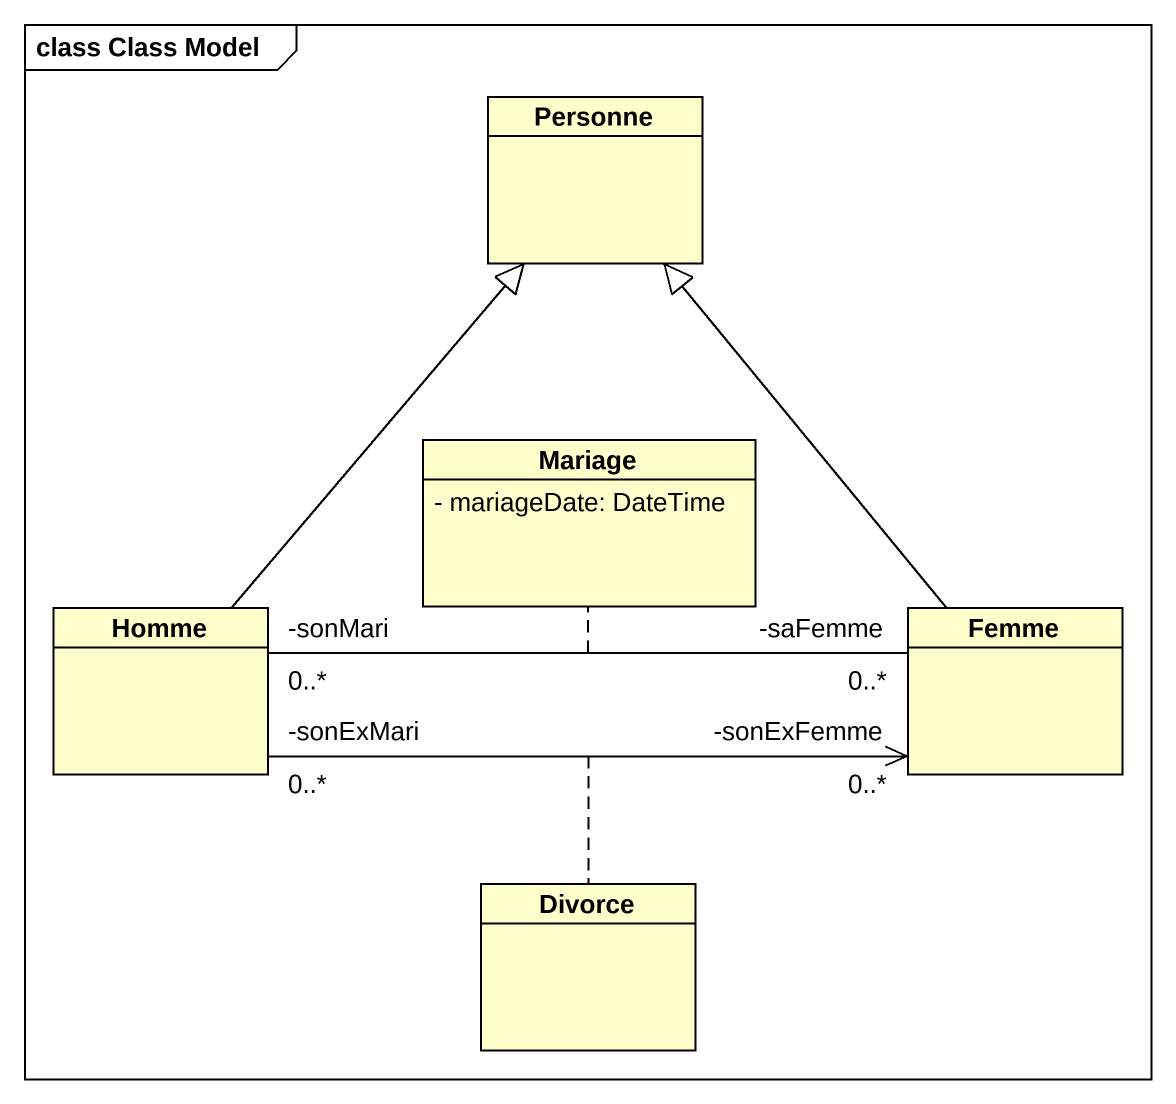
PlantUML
@startuml
mainframe class Class Model
hide circle
hide empty members
skinparam classAttributeIconSize 0
class Personne
class Mariage {
  - mariageDate: DateTime
}
class Homme
class Femme
class Divorce
Homme -up-|> Personne
Homme "-sonMari\n0..*" -right- "-saFemme\n0..*" Femme
(Homme, Femme) .. Mariage
Homme "-sonExMari\n0..*" -right-> "-sonExFemme\n0..*" Femme
(Homme, Femme) .. Divorce
Femme -up-|> Personne
@enduml
